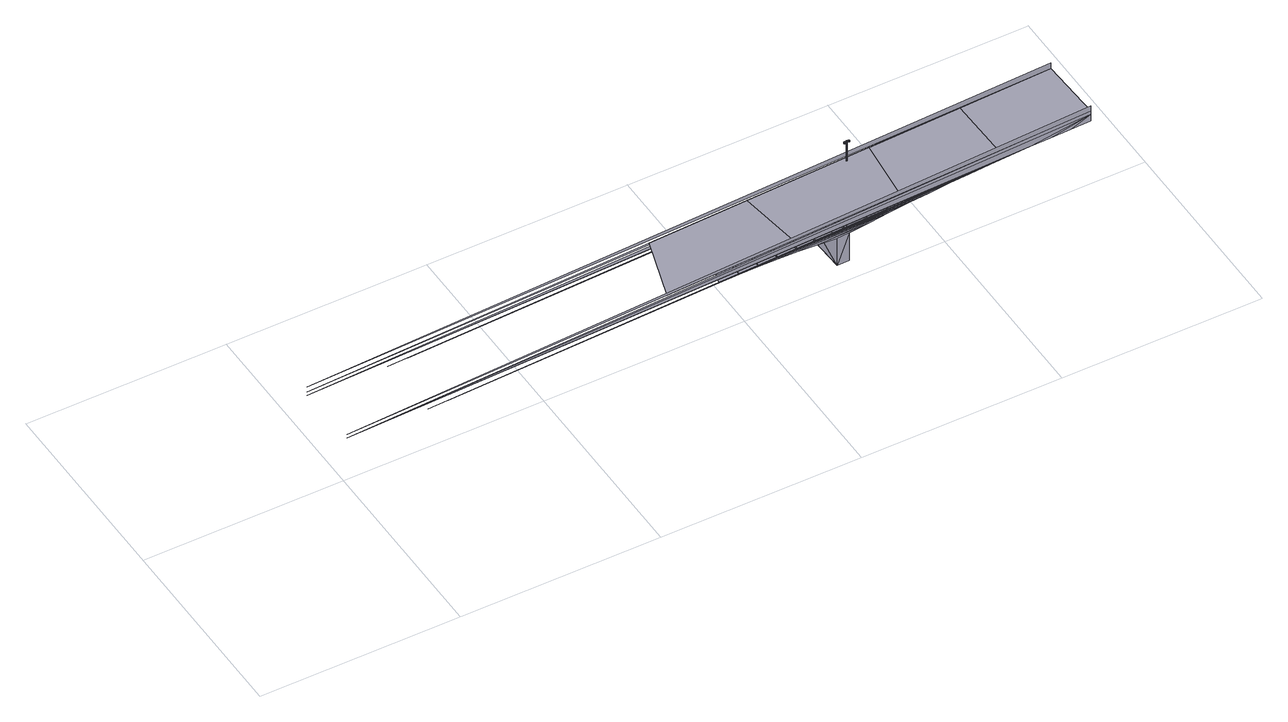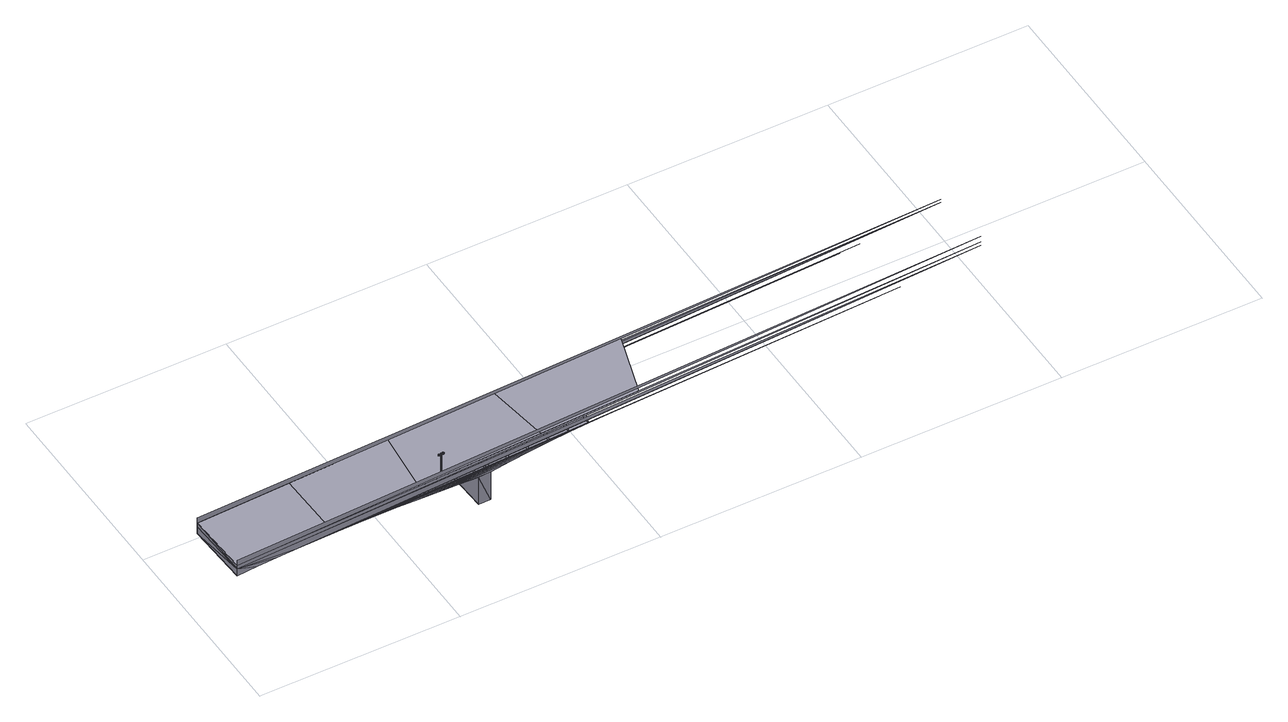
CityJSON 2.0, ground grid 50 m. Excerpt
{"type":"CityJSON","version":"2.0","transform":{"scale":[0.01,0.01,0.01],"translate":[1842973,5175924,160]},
"CityObjects":{
"bridge1":{"type":"Bridge","attributes":{"description":"68_PONT_MORAND"},"geometry":[{"type":"MultiSurface","lod":"3","boundaries":[[[0,1,2]],[[3,4,5,6]],[[2,7,8]],[[2,1,7]],[[8,9,10]],[[8,7,9]],[[11,0,12]],[[10,13,14]],[[10,9,13]],[[15,16,17]],[[14,18,19]],[[14,13,18]],[[19,20,21]],[[19,18,20]],[[20,22,21]],[[21,22,23]],[[20,24,22]],[[22,25,23]],[[20,21,23]],[[19,21,26]],[[14,19,27]],[[10,14,28]],[[8,10,29]],[[2,8,30]],[[0,2,31]],[[22,32,25]],[[21,33,23]],[[25,33,23]],[[33,20,23]],[[34,35,36]],[[22,24,32]],[[21,20,33]],[[21,23,26]],[[32,33,25]],[[24,20,33]],[[37,12,35]],[[32,24,33]],[[20,18,38]],[[18,13,39]],[[13,9,40]],[[9,7,41]],[[7,1,42]],[[1,15,43]],[[19,26,27]],[[23,38,26]],[[6,5,44,45]],[[46,47,48]],[[23,33,38]],[[33,20,38]],[[17,49,46]],[[14,27,28]],[[38,18,39]],[[10,28,29]],[[26,39,27]],[[34,36,50]],[[26,38,39]],[[39,13,40]],[[51,52,53]],[[52,51,54]],[[55,52,56]],[[52,55,57]],[[52,54,56]],[[53,52,57]],[[58,51,53]],[[51,59,54]],[[53,60,57]],[[53,58,61]],[[59,54,62]],[[55,56,63]],[[57,55,64]],[[57,53,65]],[[54,56,66]],[[59,51,67]],[[51,58,67]],[[68,55,63]],[[55,68,64]],[[53,58,60]],[[53,61,65]],[[62,54,66]],[[69,59,62]],[[58,70,61]],[[59,67,71]],[[67,58,60]],[[64,57,72]],[[56,63,73]],[[57,65,72]],[[66,56,73]],[[57,74,64]],[[70,58,75]],[[59,69,76]],[[58,60,75]],[[71,59,76]],[[68,63,77]],[[64,68,78]],[[70,61,79]],[[62,69,80]],[[57,60,74]],[[61,65,81]],[[66,62,82]],[[64,72,78]],[[68,77,78]],[[71,67,83]],[[67,60,74]],[[77,63,84]],[[79,61,81]],[[62,80,82]],[[85,70,79]],[[69,86,80]],[[67,87,83]],[[87,67,74]],[[73,63,88]],[[65,72,89]],[[73,66,90]],[[63,84,88]],[[75,70,91]],[[69,76,92]],[[81,65,89]],[[66,82,90]],[[75,60,93]],[[71,76,94]],[[78,72,95]],[[70,85,91]],[[86,69,92]],[[60,74,93]],[[83,71,94]],[[73,90,88]],[[77,84,96]],[[78,77,97]],[[64,74,98]],[[72,95,99]],[[89,72,99]],[[80,82,100]],[[81,79,101]],[[86,80,102]],[[79,85,103]],[[78,95,97]],[[75,91,104]],[[92,76,105]],[[93,75,104]],[[76,94,105]],[[82,90,106]],[[89,81,107]],[[88,90,108]],[[87,74,98]],[[83,87,109]],[[77,96,97]],[[92,86,102]],[[85,91,103]],[[88,84,110]],[[96,84,111]],[[102,80,100]],[[79,103,101]],[[100,82,106]],[[81,101,107]],[[84,111,110]],[[93,74,112]],[[83,94,113]],[[114,87,98]],[[87,114,109]],[[88,108,110]],[[97,95,115]],[[99,89,116]],[[90,108,117]],[[78,64,118]],[[106,90,117]],[[89,107,116]],[[74,98,112]],[[109,83,113]],[[91,104,119]],[[105,92,120]],[[78,118,97]],[[92,102,120]],[[103,91,119]],[[99,95,121]],[[95,115,121]],[[8,29,30]],[[64,98,118]],[[93,104,122]],[[105,94,123]],[[110,108,124]],[[112,93,122]],[[94,113,123]],[[117,108,125]],[[99,116,126]],[[125,108,124]],[[99,126,121]],[[119,104,127]],[[105,120,128]],[[96,111,129]],[[97,96,130]],[[104,122,127]],[[123,105,128]],[[97,115,130]],[[101,107,131]],[[106,100,132]],[[103,101,133]],[[100,102,134]],[[110,111,135]],[[107,116,136]],[[117,106,137]],[[114,98,138]],[[102,120,134]],[[119,103,133]],[[109,114,139]],[[96,129,130]],[[129,111,140]],[[109,113,139]],[[110,124,135]],[[112,98,141]],[[111,140,135]],[[133,101,131]],[[100,134,132]],[[116,126,142]],[[125,117,143]],[[125,124,144]],[[121,126,145]],[[131,107,136]],[[106,132,137]],[[121,115,146]],[[130,115,147]],[[120,128,148]],[[127,119,149]],[[114,138,139]],[[127,122,150]],[[123,128,151]],[[112,122,141]],[[136,116,142]],[[117,137,143]],[[138,98,118]],[[134,120,148]],[[119,133,149]],[[115,147,146]],[[98,118,141]],[[123,113,152]],[[139,113,153]],[[144,124,154]],[[121,145,146]],[[97,155,130]],[[135,124,154]],[[126,145,156]],[[144,125,157]],[[142,126,156]],[[125,143,157]],[[113,153,152]],[[128,151,158]],[[150,127,159]],[[148,128,158]],[[127,149,159]],[[123,151,152]],[[150,122,160]],[[141,122,160]],[[144,154,161]],[[146,145,162]],[[156,145,163]],[[144,157,164]],[[163,145,162]],[[144,164,161]],[[97,118,155]],[[158,151,165]],[[150,159,166]],[[152,151,167]],[[150,160,168]],[[129,140,169]],[[130,129,170]],[[168,150,166]],[[151,167,165]],[[130,147,170]],[[135,140,171]],[[137,132,172]],[[131,136,173]],[[133,131,173]],[[132,134,172]],[[135,154,171]],[[146,147,174]],[[143,137,172]],[[136,142,173]],[[134,148,172]],[[149,133,173]],[[163,162,175]],[[161,164,176]],[[157,143,172]],[[142,156,173]],[[139,138,177]],[[138,118,178]],[[148,158,172]],[[159,149,173]],[[161,154,179]],[[146,162,174]],[[141,118,180]],[[139,153,177]],[[170,129,169]],[[165,167,181]],[[168,166,182]],[[140,183,169]],[[171,140,183]],[[152,153,184]],[[156,163,173]],[[164,157,172]],[[147,185,170]],[[141,160,180]],[[174,147,185]],[[158,165,172]],[[166,159,173]],[[154,179,171]],[[168,160,186]],[[152,167,184]],[[175,162,187]],[[161,176,188]],[[176,164,172]],[[163,175,173]],[[189,161,179]],[[162,190,174]],[[165,181,172]],[[182,166,173]],[[161,188,189]],[[187,162,190]],[[138,178,177]],[[118,155,180]],[[181,167,191]],[[168,182,192]],[[178,118,155]],[[153,193,184]],[[177,153,193]],[[180,160,186]],[[173,175,187]],[[176,172,188]],[[184,167,191]],[[168,186,192]],[[181,194,172]],[[195,182,173]],[[181,191,194]],[[192,182,195]],[[189,188,196]],[[187,190,197]],[[188,172,196]],[[173,187,197]],[[172,194,198]],[[195,173,199]],[[189,179,200]],[[174,190,201]],[[189,196,200]],[[197,190,201]],[[174,185,202]],[[130,155,203]],[[194,191,204]],[[192,195,205]],[[196,172,206]],[[173,197,207]],[[172,198,208]],[[199,173,209]],[[171,183,210]],[[171,179,210]],[[198,194,204]],[[195,199,205]],[[170,169,211]],[[170,185,211]],[[169,183,212]],[[196,206,200]],[[207,197,201]],[[200,179,213]],[[174,201,202]],[[192,186,214]],[[184,191,215]],[[184,193,215]],[[206,172,216]],[[173,207,217]],[[205,199,209]],[[198,204,208]],[[172,208,218]],[[209,173,219]],[[180,186,220]],[[180,155,220]],[[202,185,221]],[[179,213,210]],[[205,192,214]],[[191,204,215]],[[177,193,222]],[[177,178,222]],[[216,172,223]],[[173,217,224]],[[178,155,225]],[[210,183,226]],[[185,221,211]],[[172,218,227]],[[219,173,228]],[[211,169,212]],[[183,226,212]],[[170,130,229]],[[186,214,220]],[[200,206,230]],[[207,201,231]],[[223,172,232]],[[173,224,233]],[[215,193,234]],[[172,227,235]],[[228,173,236]],[[172,237,232]],[[238,173,233]],[[202,201,231]],[[200,213,230]],[[172,235,237]],[[236,173,238]],[[206,216,230]],[[217,207,231]],[[208,204,239]],[[205,209,240]],[[193,234,222]],[[220,155,203]],[[218,208,239]],[[209,219,240]],[[155,203,225]],[[222,178,225]],[[170,229,211]],[[130,203,229]],[[202,221,241]],[[230,213,242]],[[202,231,241]],[[215,204,243]],[[205,214,244]],[[216,223,245]],[[224,217,246]],[[230,216,245]],[[217,231,246]],[[227,218,247]],[[219,228,248]],[[240,205,244]],[[204,239,243]],[[218,239,247]],[[240,219,248]],[[215,234,243]],[[210,213,249]],[[210,226,249]],[[231,246,241]],[[245,230,242]],[[233,224,250]],[[223,232,251]],[[213,242,249]],[[211,221,252]],[[220,214,253]],[[240,244,248]],[[243,239,247]],[[228,236,254]],[[235,227,255]],[[241,221,256]],[[211,212,252]],[[212,226,257]],[[245,223,251]],[[224,246,250]],[[220,203,253]],[[227,247,255]],[[248,228,254]],[[214,244,253]],[[236,238,258]],[[237,235,259]],[[232,237,260]],[[238,233,261]],[[243,234,262]],[[222,234,263]],[[221,256,252]],[[249,226,264]],[[222,225,263]],[[225,203,265]],[[251,232,266]],[[233,250,267]],[[226,264,257]],[[252,212,257]],[[245,242,268]],[[241,246,269]],[[254,236,258]],[[235,255,259]],[[232,260,266]],[[261,233,267]],[[234,262,263]],[[253,203,229]],[[251,245,268]],[[246,250,269]],[[258,238,261]],[[237,259,260]],[[248,244,270]],[[243,247,271]],[[203,229,265]],[[254,248,270]],[[247,255,271]],[[263,225,265]],[[211,272,252]],[[243,262,271]],[[241,256,273]],[[249,242,274]],[[252,256,275]],[[269,241,273]],[[242,268,274]],[[253,244,276]],[[250,267,277]],[[266,251,278]],[[251,268,278]],[[269,250,277]],[[211,229,272]],[[275,256,273]],[[244,270,276]],[[258,254,279]],[[255,259,280]],[[254,270,279]],[[271,255,280]],[[249,264,281]],[[253,229,276]],[[271,262,282]],[[257,264,283]],[[252,257,283]],[[274,249,281]],[[263,262,284]],[[259,260,285]],[[261,258,286]],[[275,252,283]],[[271,282,280]],[[260,266,287]],[[267,261,288]],[[263,265,284]],[[277,267,289]],[[266,278,290]],[[275,273,291]],[[265,229,292]],[[280,259,285]],[[258,279,286]],[[262,282,284]],[[264,281,283]],[[276,229,272]],[[287,266,290]],[[267,288,289]],[[274,268,293]],[[269,273,294]],[[277,269,294]],[[268,278,293]],[[291,275,283]],[[285,260,287]],[[261,286,288]],[[270,279,295]],[[229,272,292]],[[276,270,295]],[[284,265,292]],[[296,297,298]],[[299,300,301]],[[302,299,303]],[[280,282,304]],[[297,305,306]],[[307,302,308]],[[309,310,311]],[[312,309,313]],[[276,272,295]],[[310,314,315]],[[252,272,316]],[[305,317,318]],[[319,312,320]],[[275,252,321]],[[314,296,322]],[[274,281,323]],[[291,273,324]],[[325,307,326]],[[300,319,327]],[[278,290,328]],[[289,277,329]],[[317,330,331]],[[293,274,323]],[[273,294,324]],[[285,280,332]],[[279,286,333]],[[293,278,328]],[[277,294,329]],[[334,325,335]],[[284,282,336]],[[290,287,328]],[[288,289,329]],[[291,283,337]],[[283,281,337]],[[280,304,332]],[[295,279,333]],[[291,275,321]],[[282,304,336]],[[330,338,339]],[[284,292,336]],[[287,285,340]],[[286,288,341]],[[342,334,343]],[[295,272,316]],[[292,272,344]],[[252,316,321]],[[324,291,337]],[[281,323,337]],[[338,345,346]],[[287,340,328]],[[341,288,329]],[[291,321,324]],[[285,332,340]],[[333,286,341]],[[345,347,346]],[[272,316,344]],[[336,292,344]],[[348,342,349]],[[347,350,351]],[[293,323,352]],[[324,294,353]],[[294,329,353]],[[328,293,352]],[[354,348,355]],[[304,332,356]],[[333,295,321]],[[336,304,356]],[[295,316,321]],[[350,357,358]],[[340,328,352]],[[329,341,353]],[[357,354,359]],[[324,337,360]],[[337,323,360]],[[332,340,361]],[[341,333,362]],[[324,362,353]],[[353,324,360]],[[323,352,360]],[[336,344,363]],[[344,316,363]],[[361,340,352]],[[341,362,353]],[[324,321,362]],[[356,332,361]],[[333,321,362]],[[356,336,363]],[[316,321,363]],[[364,353,360]],[[352,364,360]],[[362,353,364]],[[352,361,364]],[[321,362,364]],[[361,356,364]],[[363,321,364]],[[356,363,364]],[[296,298,365]],[[297,306,298]],[[303,299,301]],[[308,302,303]],[[305,318,306]],[[326,307,308]],[[314,366,315]],[[318,317,331]],[[310,367,311]],[[296,365,322]],[[368,319,320]],[[366,314,322]],[[369,312,313]],[[367,310,315]],[[325,326,335]],[[312,369,320]],[[301,300,327]],[[319,368,327]],[[309,311,313]],[[331,330,339]],[[334,335,343]],[[339,338,346]],[[342,343,370]],[[342,370,371]],[[346,347,372]],[[349,342,373]],[[347,351,374]],[[348,349,373]],[[351,350,374]],[[342,371,373]],[[372,347,374]],[[355,348,375]],[[350,358,376]],[[354,355,375]],[[358,357,376]],[[348,373,375]],[[374,350,376]],[[354,375,359]],[[376,357,359]],[[377,378,379]],[[380,381,379]],[[382,381,380]],[[377,379,383]],[[384,377,383]],[[378,385,379]],[[381,386,379]],[[382,380,383]],[[380,379,383]],[[381,382,383]],[[387,381,383]],[[388,385,379]],[[386,388,379]],[[389,387,383]],[[390,387,389]],[[388,386,391]],[[388,391,385]],[[384,383,392]],[[379,385,393]],[[390,389,392]],[[389,383,392]],[[387,390,392]],[[385,378,394]],[[395,384,392]],[[385,391,396]],[[391,386,396]],[[397,387,392]],[[385,394,393]],[[398,397,392]],[[399,397,398]],[[385,400,401]],[[385,401,393]],[[385,396,400]],[[383,402,392]],[[401,396,393]],[[400,396,401]],[[383,379,402]],[[379,393,402]],[[395,392,403]],[[399,398,404]],[[397,399,405]],[[398,392,406]],[[393,394,407]],[[403,392,406]],[[393,396,408]],[[405,399,404]],[[404,398,409]],[[409,398,406]],[[393,407,402]],[[393,410,411]],[[393,411,402]],[[393,408,410]],[[392,412,406]],[[411,408,402]],[[410,408,411]],[[392,402,412]],[[403,406,413]],[[405,404,414]],[[404,409,415]],[[409,406,416]],[[402,407,417]],[[413,406,416]],[[402,408,418]],[[414,404,415]],[[419,409,416]],[[415,409,419]],[[402,417,412]],[[402,418,420]],[[402,420,421]],[[402,421,412]],[[406,412,422]],[[413,416,423]],[[415,419,424]],[[414,415,425]],[[419,416,426]],[[412,417,422]],[[423,416,427]],[[427,416,426]],[[421,420,428]],[[420,418,428]],[[412,421,422]],[[365,298,429]],[[303,301,430]],[[425,415,424]],[[424,419,426]],[[315,366,322]],[[308,303,431]],[[298,306,432]],[[416,406,433]],[[311,367,315]],[[417,434,422]],[[322,365,435]],[[421,436,422]],[[421,428,436]],[[418,437,428]],[[369,313,320]],[[438,439,440]],[[368,320,327]],[[311,315,313]],[[438,440,441]],[[416,433,426]],[[442,438,441]],[[313,315,322]],[[435,365,429]],[[301,327,430]],[[326,308,443]],[[306,318,444]],[[313,322,320]],[[406,422,433]],[[442,441,445]],[[320,322,435]],[[435,442,445]],[[335,326,443]],[[318,331,444]],[[320,435,327]],[[429,298,432]],[[303,430,431]],[[435,445,446]],[[327,435,429]],[[447,435,446]],[[427,426,448]],[[423,427,449]],[[327,429,430]],[[425,424,450]],[[424,426,451]],[[432,306,444]],[[308,431,443]],[[343,335,452]],[[331,339,453]],[[447,446,454]],[[422,434,433]],[[430,429,432]],[[428,437,455]],[[436,428,455]],[[422,436,433]],[[456,427,448]],[[449,427,456]],[[448,426,451]],[[432,447,454]],[[450,424,451]],[[430,432,431]],[[426,416,457]],[[335,443,452]],[[444,331,453]],[[434,458,433]],[[432,454,459]],[[437,460,455]],[[436,455,461]],[[436,461,433]],[[431,432,444]],[[370,343,462]],[[339,346,463]],[[464,432,459]],[[435,447,465]],[[446,445,466]],[[426,457,451]],[[431,444,443]],[[416,433,457]],[[343,452,462]],[[453,339,463]],[[464,459,467]],[[443,444,453]],[[453,464,467]],[[443,453,452]],[[454,446,468]],[[447,432,469]],[[426,433,457]],[[449,456,470]],[[456,448,471]],[[448,451,471]],[[453,467,472]],[[370,462,371]],[[463,346,372]],[[450,451,473]],[[452,453,463]],[[474,453,472]],[[446,466,468]],[[465,447,469]],[[452,463,462]],[[433,458,475]],[[461,455,476]],[[455,460,476]],[[433,461,457]],[[470,456,477]],[[477,456,471]],[[471,451,478]],[[474,472,479]],[[459,454,480]],[[432,464,481]],[[473,451,478]],[[462,463,372]],[[372,474,479]],[[451,426,482]],[[462,372,371]],[[458,483,475]],[[433,475,457]],[[372,479,484]],[[461,476,457]],[[460,485,476]],[[371,372,374]],[[486,372,484]],[[469,432,481]],[[454,468,480]],[[371,374,373]],[[486,484,487]],[[488,486,487]],[[373,374,376]],[[426,457,482]],[[373,376,375]],[[488,487,489]],[[464,453,490]],[[467,459,491]],[[375,376,359]],[[451,457,482]],[[487,484,492]],[[453,474,493]],[[472,467,494]],[[459,480,495]],[[481,464,496]],[[488,489,497]],[[471,478,498]],[[477,471,498]],[[470,477,499]],[[484,479,500]],[[474,372,501]],[[479,472,502]],[[473,478,503]],[[486,488,504]],[[491,459,495]],[[464,490,496]],[[372,486,501]],[[475,483,505]],[[457,475,506]],[[476,485,482]],[[457,476,482]],[[478,451,507]],[[508,477,498]],[[499,477,508]],[[498,478,509]],[[453,493,490]],[[494,467,491]],[[503,478,509]],[[474,501,493]],[[502,472,494]],[[475,505,506]],[[483,510,505]],[[457,506,482]],[[485,511,482]],[[478,507,509]],[[451,482,507]],[[499,508,512]],[[508,498,512]],[[498,509,512]],[[503,509,512]],[[505,510,513]],[[482,506,514]],[[506,505,514]],[[482,511,507]],[[515,499,512]],[[516,503,512]],[[510,517,513]],[[505,513,514]],[[482,514,507]],[[509,518,512]],[[511,519,507]],[[520,515,512]],[[521,515,520]],[[509,507,518]],[[521,520,522]],[[520,512,522]],[[515,521,522]],[[516,512,522]],[[513,517,523]],[[514,513,524]],[[507,514,524]],[[525,515,522]],[[507,519,518]],[[526,516,522]],[[513,523,524]],[[517,527,523]],[[507,524,518]],[[519,528,518]],[[529,525,522]],[[530,525,529]],[[512,518,531]],[[524,527,518]],[[523,527,524]],[[522,512,532]],[[530,529,533]],[[529,522,533]],[[525,530,533]],[[512,531,532]],[[526,522,533]],[[518,527,534]],[[535,525,533]],[[536,525,535]],[[518,528,537]],[[522,532,533]],[[538,526,533]],[[518,539,540]],[[518,540,531]],[[518,534,539]],[[541,536,535]],[[541,535,533]],[[518,537,531]],[[532,541,533]],[[532,536,541]],[[540,534,531]],[[539,534,540]],[[532,542,536]],[[532,538,533]],[[531,534,542]],[[532,543,538]],[[531,544,545]],[[531,545,532]],[[531,542,544]],[[531,537,543]],[[545,542,532]],[[544,542,545]],[[531,543,532]],[[546,547,548]],[[549,546,550]],[[546,551,552]],[[551,546,553]],[[546,548,553]],[[550,546,552]],[[554,546,549]],[[546,554,547]],[[550,555,552]],[[547,548,556]],[[550,549,557]],[[551,553,558]],[[552,551,559]],[[548,553,560]],[[552,550,561]],[[439,438,562]],[[440,439,563]],[[438,442,564]],[[565,551,558]],[[551,565,559]],[[441,440,566]],[[550,549,555]],[[438,567,562]],[[554,549,555]],[[547,554,568]],[[567,438,564]],[[569,440,563]],[[556,548,560]],[[550,557,561]],[[442,435,570]],[[440,569,566]],[[571,547,556]],[[549,572,557]],[[445,441,573]],[[442,574,564]],[[575,554,555]],[[554,575,568]],[[574,442,570]],[[576,441,566]],[[441,576,573]],[[435,465,570]],[[466,445,573]],[[559,552,577]],[[553,558,578]],[[552,561,577]],[[560,553,578]],[[547,571,579]],[[572,549,580]],[[568,547,579]],[[549,555,580]],[[468,466,573]],[[565,558,581]],[[465,469,582]],[[559,565,583]],[[556,571,584]],[[572,557,585]],[[552,555,586]],[[560,556,587]],[[557,561,588]],[[480,468,589]],[[469,481,590]],[[559,577,583]],[[565,581,583]],[[575,555,586]],[[568,575,591]],[[581,558,592]],[[495,480,593]],[[585,557,588]],[[556,584,587]],[[571,594,584]],[[595,572,585]],[[481,496,596]],[[491,495,597]],[[598,575,586]],[[575,598,591]],[[578,558,599]],[[578,560,600]],[[561,577,601]],[[489,487,602]],[[479,502,603]],[[496,490,604]],[[500,479,605]],[[501,486,606]],[[492,484,607]],[[558,592,599]],[[487,492,607]],[[488,497,608]],[[484,500,605]],[[486,504,609]],[[497,489,608]],[[494,491,610]],[[504,488,609]],[[571,579,611]],[[580,572,612]],[[560,587,600]],[[588,561,601]],[[568,579,613]],[[580,555,614]],[[490,493,615]],[[502,494,616]],[[583,577,617]],[[594,571,611]],[[572,595,612]],[[559,618,583]],[[493,501,606]],[[559,552,618]],[[591,568,613]],[[555,586,614]],[[552,586,619]],[[578,600,599]],[[581,592,620]],[[583,581,621]],[[598,586,619]],[[577,617,622]],[[601,577,622]],[[552,619,618]],[[584,587,623]],[[588,585,624]],[[585,595,625]],[[594,584,626]],[[583,617,621]],[[614,586,619]],[[580,612,627]],[[611,579,628]],[[614,580,627]],[[579,613,628]],[[587,600,629]],[[601,588,630]],[[599,600,631]],[[591,598,632]],[[581,620,621]],[[611,594,626]],[[595,612,625]],[[599,592,633]],[[620,592,634]],[[585,625,624]],[[626,584,623]],[[623,587,629]],[[588,624,630]],[[598,619,618]],[[592,634,633]],[[591,613,635]],[[636,598,618]],[[598,636,632]],[[599,631,633]],[[621,617,637]],[[600,631,638]],[[622,601,639]],[[629,600,638]],[[601,630,639]],[[614,619,640]],[[632,591,635]],[[628,611,641]],[[612,627,642]],[[583,643,621]],[[611,626,641]],[[625,612,642]],[[622,617,644]],[[617,637,644]],[[619,618,640]],[[614,627,645]],[[628,613,646]],[[633,631,647]],[[640,614,645]],[[613,635,646]],[[638,631,648]],[[622,639,649]],[[622,649,644]],[[648,631,647]],[[583,618,643]],[[628,641,650]],[[642,627,651]],[[620,634,652]],[[621,620,653]],[[646,628,650]],[[627,645,651]],[[621,637,653]],[[624,630,654]],[[629,623,655]],[[623,626,656]],[[625,624,657]],[[633,634,658]],[[630,639,659]],[[638,629,660]],[[636,618,661]],[[626,641,656]],[[642,625,657]],[[632,636,662]],[[620,652,653]],[[652,634,663]],[[632,635,662]],[[633,647,658]],[[640,618,664]],[[634,663,658]],[[623,656,655]],[[657,624,654]],[[639,649,665]],[[648,638,666]],[[644,649,667]],[[648,647,668]],[[654,630,659]],[[629,655,660]],[[644,637,669]],[[653,637,670]],[[641,650,671]],[[651,642,672]],[[439,562,563]],[[636,661,662]],[[646,650,673]],[[651,645,674]],[[640,645,664]],[[659,639,665]],[[638,660,666]],[[661,618,643]],[[562,567,564]],[[656,641,671]],[[642,657,672]],[[637,670,669]],[[569,563,566]],[[618,643,664]],[[646,635,675]],[[564,574,570]],[[662,635,676]],[[658,647,677]],[[576,566,573]],[[668,648,678]],[[649,667,679]],[[570,465,680]],[[648,666,678]],[[665,649,679]],[[635,676,675]],[[674,651,681]],[[650,673,682]],[[671,650,682]],[[651,672,681]],[[668,647,683]],[[644,667,684]],[[680,465,582]],[[646,673,675]],[[674,645,685]],[[468,573,589]],[[664,645,685]],[[647,677,683]],[[669,644,684]],[[582,469,590]],[[480,589,593]],[[679,667,686]],[[668,678,687]],[[590,481,596]],[[668,687,683]],[[686,667,684]],[[621,643,688]],[[495,593,597]],[[674,681,689]],[[682,673,690]],[[675,673,691]],[[674,685,692]],[[652,663,693]],[[653,652,694]],[[673,691,690]],[[692,674,689]],[[596,496,604]],[[653,670,694]],[[491,597,610]],[[658,663,695]],[[660,655,696]],[[654,659,697]],[[657,654,697]],[[655,656,696]],[[604,490,615]],[[479,603,605]],[[494,610,616]],[[658,677,695]],[[606,486,609]],[[669,670,698]],[[659,665,697]],[[666,660,696]],[[656,671,696]],[[672,657,697]],[[484,605,607]],[[609,488,608]],[[502,616,603]],[[615,493,606]],[[487,607,602]],[[608,489,602]],[[683,687,699]],[[686,684,700]],[[678,666,696]],[[665,679,697]],[[662,661,701]],[[661,643,702]],[[671,682,696]],[[681,672,697]],[[664,643,703]],[[662,676,701]],[[669,684,704]],[[683,677,705]],[[694,652,693]],[[690,691,706]],[[692,689,707]],[[663,708,693]],[[695,663,708]],[[675,676,709]],[[687,678,696]],[[679,686,697]],[[670,710,694]],[[664,685,703]],[[698,670,710]],[[682,690,696]],[[689,681,697]],[[677,711,695]],[[669,704,698]],[[705,677,711]],[[675,691,709]],[[692,685,712]],[[653,621,713]],[[683,699,714]],[[700,684,715]],[[699,687,696]],[[686,700,697]],[[690,706,696]],[[707,689,697]],[[715,684,704]],[[683,714,705]],[[661,702,701]],[[643,688,703]],[[706,691,716]],[[692,707,717]],[[702,643,688]],[[676,718,709]],[[701,676,718]],[[703,685,712]],[[697,700,715]],[[699,696,714]],[[709,691,716]],[[692,712,717]],[[706,719,696]],[[720,707,697]],[[653,713,694]],[[706,716,719]],[[717,707,720]],[[621,688,713]],[[705,714,721]],[[715,704,722]],[[714,696,721]],[[697,715,722]],[[720,697,723]],[[696,719,724]],[[698,704,725]],[[705,711,726]],[[705,721,726]],[[722,704,725]],[[698,710,727]],[[717,720,728]],[[719,716,729]],[[721,696,730]],[[697,722,731]],[[717,712,728]],[[709,716,729]],[[696,724,732]],[[723,697,733]],[[695,708,734]],[[695,711,734]],[[720,723,728]],[[724,719,729]],[[694,693,735]],[[694,710,735]],[[693,708,736]],[[721,730,726]],[[731,722,725]],[[698,725,727]],[[726,711,737]],[[709,718,738]],[[730,696,739]],[[697,731,740]],[[728,723,733]],[[724,729,732]],[[696,732,741]],[[733,697,742]],[[703,712,743]],[[703,688,743]],[[727,710,744]],[[711,737,734]],[[709,729,738]],[[728,712,745]],[[701,718,746]],[[701,702,746]],[[739,696,747]],[[697,740,748]],[[702,688,749]],[[734,708,750]],[[710,744,735]],[[742,697,751]],[[696,741,752]],[[735,693,736]],[[708,750,736]],[[712,745,743]],[[726,730,753]],[[731,725,754]],[[747,696,755]],[[697,748,756]],[[738,718,757]],[[696,752,758]],[[751,697,759]],[[696,760,755]],[[761,697,756]],[[727,725,754]],[[726,737,753]],[[696,758,760]],[[759,697,761]],[[730,739,753]],[[740,731,754]],[[728,733,762]],[[732,729,763]],[[718,757,746]],[[743,688,713]],[[733,742,762]],[[741,732,763]],[[738,729,763]],[[728,745,762]],[[688,713,749]],[[746,702,749]],[[694,764,735]],[[727,744,765]],[[727,754,765]],[[753,737,766]],[[739,747,767]],[[748,740,768]],[[753,739,767]],[[740,754,768]],[[742,751,769]],[[752,741,770]],[[762,742,769]],[[741,763,770]],[[738,757,771]],[[734,737,772]],[[738,763,771]],[[762,745,773]],[[734,750,772]],[[754,768,765]],[[767,753,766]],[[694,713,764]],[[747,755,774]],[[756,748,775]],[[737,766,772]],[[735,744,776]],[[743,745,777]],[[771,763,770]],[[762,773,769]],[[751,759,778]],[[758,752,779]],[[765,744,780]],[[735,736,776]],[[736,750,781]],[[767,747,774]],[[748,768,775]],[[743,713,777]],[[769,751,778]],[[752,770,779]],[[745,773,777]],[[760,758,782]],[[759,761,783]],[[761,756,784]],[[755,760,785]],[[771,757,786]],[[746,757,787]],[[744,780,776]],[[772,750,788]],[[746,749,787]],[[749,713,789]],[[774,755,790]],[[756,775,791]],[[750,788,781]],[[776,736,781]],[[765,768,792]],[[767,766,793]],[[778,759,783]],[[758,779,782]],[[784,756,791]],[[755,785,790]],[[757,786,787]],[[777,713,764]],[[774,767,793]],[[768,775,792]],[[783,761,784]],[[760,782,785]],[[771,770,794]],[[769,773,795]],[[713,764,789]],[[778,769,795]],[[770,779,794]],[[787,749,789]],[[771,786,794]],[[772,766,796]],[[765,780,797]],[[792,765,797]],[[766,793,796]],[[777,773,798]],[[790,774,799]],[[775,791,800]],[[792,775,800]],[[774,793,799]],[[735,764,801]],[[773,795,798]],[[779,782,802]],[[783,778,803]],[[794,779,802]],[[778,795,803]],[[776,780,804]],[[772,788,805]],[[777,764,798]],[[794,786,806]],[[776,781,807]],[[781,788,807]],[[780,797,804]],[[796,772,805]],[[787,786,808]],[[782,785,809]],[[784,783,810]],[[776,735,811]],[[794,806,802]],[[785,790,812]],[[791,784,813]],[[787,789,808]],[[790,799,814]],[[800,791,815]],[[789,764,816]],[[802,782,809]],[[783,803,810]],[[786,806,808]],[[804,776,807]],[[788,805,807]],[[798,764,801]],[[812,790,814]],[[791,813,815]],[[792,797,817]],[[796,793,818]],[[800,792,817]],[[793,799,818]],[[809,785,812]],[[784,810,813]],[[735,801,811]],[[776,811,804]],[[795,803,819]],[[764,801,816]],[[798,795,819]],[[808,789,816]],[[802,806,820]],[[798,801,819]],[[804,797,821]],[[796,805,822]],[[815,800,823]],[[799,814,824]],[[797,817,821]],[[818,796,822]],[[803,810,825]],[[809,802,826]],[[800,817,823]],[[818,799,824]],[[808,806,827]],[[813,815,823]],[[814,812,824]],[[807,805,828]],[[804,807,828]],[[819,803,825]],[[802,820,826]],[[806,820,827]],[[808,816,827]],[[810,813,829]],[[812,809,830]],[[819,801,811]],[[816,801,831]],[[805,822,828]],[[821,804,828]],[[829,813,823]],[[812,830,824]],[[804,832,821]],[[825,810,829]],[[809,826,830]],[[801,811,831]],[[827,816,831]],[[804,811,832]],[[821,817,833]],[[818,822,834]],[[817,823,833]],[[824,818,834]],[[820,826,835]],[[825,819,832]],[[819,811,832]],[[827,820,835]],[[828,822,834]],[[821,828,833]],[[823,829,833]],[[830,824,834]],[[829,825,836]],[[826,830,837]],[[821,836,833]],[[827,831,838]],[[831,811,838]],[[829,836,833]],[[837,830,834]],[[821,832,836]],[[828,834,839]],[[833,828,839]],[[825,832,836]],[[835,826,837]],[[835,827,838]],[[811,832,838]],[[836,833,839]],[[834,837,839]],[[840,836,839]],[[837,840,839]],[[837,835,840]],[[832,836,840]],[[835,838,840]],[[838,832,840]],[[40,9,41]],[[841,842,843]],[[34,50,842]],[[48,47,844]],[[2,30,31]],[[27,40,28]],[[27,39,40]],[[41,7,42]],[[0,31,12]],[[845,846,847]],[[844,848,845]],[[42,1,43]],[[28,41,29]],[[28,40,41]],[[43,15,17]],[[29,42,30]],[[29,41,42]],[[30,43,31]],[[45,44,849,850]],[[30,42,43]],[[31,17,12]],[[31,43,17]],[[12,46,35]],[[12,17,46]],[[35,48,36]],[[35,46,48]],[[36,851,852]],[[36,48,851]],[[850,849,842,845]],[[36,852,50]],[[852,853,854]],[[852,851,853]],[[852,854,50]],[[851,48,844]],[[854,855,50]],[[854,856,855]],[[853,851,844]],[[854,853,856]],[[50,844,842]],[[855,844,50]],[[844,845,842]],[[856,844,855]],[[856,853,844]]]}]}
},
"vertices":[
[9611,394,1053],[10050,2013,1048],[10114,415,1048],[8777,1962,1353],[8277,340,1353],[11503,471,1353],[11272,2063,1353],[10553,2034,1031],[10618,435,1031],[11056,2054,1003],[11121,456,1003],[2683,113,1059],[16527,675,1067],[11558,2075,964],[11623,476,964],[9546,1993,1053],[2618,1711,1059],[16462,2274,1067],[12059,2095,914],[12124,496,914],[12558,2115,853],[12623,517,853],[12623,517,53],[12927,529,853],[12558,2115,53],[12927,529,53],[13440,550,900],[13953,571,942],[14467,592,978],[14982,612,1009],[15497,633,1034],[16011,654,1053],[12862,2128,53],[12862,2128,853],[99,8,1253],[17042,696,1075],[17557,717,1078],[2166,92,1068],[13375,2148,900],[13888,2169,942],[14402,2190,978],[14917,2211,1009],[15432,2232,1034],[15947,2253,1053],[14217,581,1353],[14384,2190,1353],[16977,2295,1075],[34,1606,1253],[17492,2316,1078],[2101,1690,1068],[19103,780,1253],[13690,2063,1908],[13691,2057,1908],[13691,2057,1902],[13691,2057,1914],[13693,2051,1908],[13694,2052,1914],[13694,2052,1902],[13691,2063,1902],[13691,2063,1914],[13691,2069,1902],[13694,2058,1896],[13694,2058,1920],[13698,2047,1914],[13698,2047,1902],[13696,2053,1896],[13696,2053,1920],[13691,2070,1908],[13697,2046,1908],[13693,2063,1920],[13693,2063,1896],[13691,2069,1914],[13699,2049,1896],[13699,2049,1920],[13694,2075,1902],[13694,2069,1896],[13694,2069,1920],[13702,2042,1908],[13702,2043,1902],[13698,2059,1891],[13698,2059,1925],[13699,2055,1891],[13699,2055,1925],[13694,2075,1914],[13702,2043,1914],[13697,2063,1891],[13697,2063,1925],[13693,2076,1908],[13704,2045,1920],[13702,2051,1891],[13702,2051,1925],[13698,2068,1891],[13698,2068,1925],[13696,2074,1896],[13696,2074,1920],[13704,2045,1896],[13708,2040,1908],[13708,2041,1902],[13698,2080,1902],[13706,2049,1891],[13702,2060,1929],[13702,2060,1887],[13702,2063,1929],[13702,2063,1887],[13699,2072,1891],[13699,2072,1925],[13704,2057,1929],[13704,2057,1887],[13706,2049,1925],[13698,2080,1914],[13709,2043,1920],[13708,2041,1914],[13699,2078,1896],[13699,2078,1920],[13697,2081,1908],[13709,2043,1896],[13706,2055,1887],[13706,2055,1929],[13703,2084,1902],[13702,2067,1887],[13702,2067,1929],[13710,2047,1891],[13702,2076,1891],[13702,2076,1925],[13710,2047,1925],[13708,2053,1929],[13708,2053,1887],[13704,2069,1887],[13704,2069,1929],[13714,2039,1908],[13714,2040,1902],[13708,2062,1885],[13708,2062,1932],[13708,2063,1885],[13708,2063,1932],[13714,2042,1920],[13709,2060,1885],[13709,2060,1932],[13702,2084,1908],[13703,2084,1914],[13714,2040,1914],[13704,2082,1896],[13710,2059,1885],[13710,2059,1932],[13711,2052,1929],[13711,2052,1887],[13714,2046,1891],[13714,2042,1896],[13708,2065,1932],[13708,2065,1885],[13706,2072,1887],[13706,2072,1929],[13706,2078,1925],[13704,2082,1920],[13714,2046,1925],[13708,2086,1902],[13711,2058,1885],[13711,2058,1932],[13709,2067,1932],[13709,2067,1885],[13706,2078,1891],[13714,2051,1929],[13714,2051,1887],[13713,2057,1885],[13713,2057,1932],[13710,2068,1932],[13710,2068,1885],[13708,2074,1929],[13708,2074,1887],[13721,2040,1908],[13720,2041,1902],[13720,2043,1920],[13714,2063,1932],[13714,2063,1884],[13719,2047,1891],[13714,2057,1885],[13714,2057,1932],[13708,2086,1914],[13708,2087,1908],[13719,2047,1925],[13709,2084,1896],[13711,2069,1932],[13711,2069,1885],[13720,2041,1914],[13710,2080,1925],[13720,2043,1896],[13710,2080,1891],[13716,2057,1885],[13716,2057,1932],[13718,2052,1929],[13718,2052,1887],[13711,2075,1929],[13711,2075,1887],[13709,2084,1920],[13713,2069,1932],[13713,2069,1885],[13718,2058,1932],[13718,2058,1885],[13714,2070,1932],[13714,2070,1885],[13720,2053,1929],[13720,2053,1887],[13723,2049,1891],[13714,2087,1902],[13714,2076,1929],[13714,2076,1887],[13719,2059,1932],[13719,2059,1885],[13716,2069,1932],[13716,2069,1885],[13725,2045,1920],[13726,2043,1902],[13727,2042,1908],[13723,2049,1925],[13714,2081,1891],[13714,2081,1925],[13720,2060,1932],[13720,2060,1885],[13718,2069,1932],[13718,2069,1885],[13714,2084,1896],[13725,2045,1896],[13714,2087,1914],[13720,2062,1932],[13720,2062,1885],[13714,2088,1908],[13726,2043,1914],[13719,2068,1932],[13719,2068,1885],[13721,2086,1902],[13723,2055,1929],[13723,2055,1887],[13721,2063,1932],[13721,2063,1885],[13714,2084,1920],[13720,2067,1932],[13720,2067,1885],[13720,2065,1932],[13720,2065,1885],[13718,2075,1929],[13718,2075,1887],[13727,2051,1891],[13727,2051,1925],[13719,2080,1925],[13719,2080,1891],[13725,2057,1929],[13725,2057,1887],[13721,2074,1929],[13721,2074,1887],[13729,2049,1920],[13726,2060,1887],[13726,2060,1929],[13731,2047,1902],[13720,2084,1896],[13723,2072,1887],[13723,2072,1929],[13729,2049,1896],[13732,2046,1908],[13725,2069,1887],[13725,2069,1929],[13726,2067,1929],[13726,2067,1887],[13720,2084,1920],[13721,2086,1914],[13731,2047,1914],[13721,2087,1908],[13727,2063,1929],[13727,2063,1887],[13729,2055,1925],[13729,2055,1891],[13723,2078,1891],[13723,2078,1925],[13726,2084,1902],[13733,2053,1896],[13733,2053,1920],[13733,2049,1902],[13725,2082,1896],[13731,2059,1891],[13731,2059,1925],[13727,2076,1891],[13727,2076,1925],[13735,2052,1914],[13725,2082,1920],[13736,2051,1908],[13726,2084,1914],[13729,2072,1925],[13729,2072,1891],[13731,2068,1925],[13731,2068,1891],[13732,2063,1891],[13732,2063,1925],[13735,2052,1902],[13727,2084,1908],[13735,2058,1920],[13735,2058,1896],[13729,2078,1896],[13703,2060,1912],[13703,2062,1910],[13762,2062,1910],[13703,2062,1924],[13703,2060,1923],[13762,2060,1923],[13703,2063,1925],[13762,2062,1924],[13729,2078,1920],[13703,2063,1910],[13761,2064,1910],[13703,2066,1925],[13761,2064,1925],[13703,2058,1917],[13703,2058,1915],[13765,2058,1917],[13703,2058,1919],[13765,2058,1919],[13703,2059,1913],[13765,2058,1915],[13731,2080,1902],[13703,2066,1909],[13761,2066,1909],[13703,2059,1921],[13765,2059,1921],[13735,2075,1902],[13765,2059,1913],[13737,2057,1914],[13737,2057,1902],[13703,2068,1925],[13761,2066,1925],[13765,2060,1923],[13736,2063,1920],[13736,2063,1896],[13703,2068,1910],[13761,2068,1910],[13733,2074,1920],[13733,2074,1896],[13703,2070,1924],[13761,2068,1925],[13731,2080,1914],[13738,2057,1908],[13703,2070,1910],[13762,2070,1910],[13735,2069,1920],[13735,2069,1896],[13703,2071,1923],[13762,2070,1924],[13732,2081,1908],[13703,2071,1912],[13762,2071,1912],[13703,2072,1913],[13703,2072,1921],[13763,2073,1921],[13703,2073,1915],[13763,2073,1913],[13738,2063,1914],[13738,2063,1902],[13703,2073,1919],[13764,2073,1919],[13735,2075,1914],[13703,2074,1917],[13764,2073,1915],[13765,2074,1917],[13739,2063,1908],[13737,2069,1914],[13737,2069,1902],[13736,2076,1908],[13738,2070,1908],[13762,2060,1912],[13763,2059,1913],[13764,2058,1915],[13763,2059,1921],[13764,2058,1919],[13762,2071,1923],[13765,2071,1923],[13765,2071,1912],[13765,2073,1921],[13765,2073,1913],[13765,2073,1919],[13765,2073,1915],[13757,2064,1354],[13757,2066,1354],[13757,2064,1943],[13757,2064,1919],[13757,2064,1353],[13757,2064,1899],[13758,2062,1943],[13758,2062,1354],[13757,2066,1943],[13757,2066,1353],[13758,2062,1353],[13757,2066,1899],[13758,2062,1918],[13758,2062,1900],[13757,2066,1920],[13759,2060,1943],[13757,2068,1943],[13757,2068,1354],[13759,2060,1354],[13757,2068,1353],[13759,2060,1353],[13759,2060,1917],[13759,2060,1902],[13757,2068,1899],[13757,2068,1919],[13758,2070,1943],[13761,2059,1354],[13761,2059,1904],[13761,2059,1353],[13761,2059,1943],[13758,2070,1354],[13758,2070,1353],[13761,2059,1915],[13758,2070,1900],[13758,2070,1918],[13759,2071,1943],[13763,2058,1354],[13763,2058,1353],[13763,2058,1907],[13763,2058,1943],[13759,2071,1354],[13759,2071,1353],[13763,2058,1912],[13759,2071,1902],[13759,2071,1917],[13761,2073,1943],[13765,2058,1354],[13765,2058,1909],[13765,2058,1353],[13765,2058,1943],[13765,2058,1910],[13761,2073,1904],[13765,2062,1910],[13765,2062,1924],[13765,2064,1925],[13765,2064,1910],[13763,2073,1943],[13761,2073,1354],[13765,2060,1912],[13761,2073,1915],[13761,2073,1353],[13765,2058,1916],[13765,2058,1918],[13765,2058,1920],[13765,2059,1922],[13765,2059,1914],[13765,2066,1925],[13765,2066,1909],[13765,2060,1924],[13765,2062,1925],[13765,2062,1911],[13767,2058,1913],[13767,2058,1354],[13767,2058,1353],[13767,2058,1943],[13765,2068,1925],[13765,2068,1910],[13765,2064,1926],[13763,2073,1907],[13767,2058,1907],[13765,2074,1943],[13763,2073,1354],[13765,2066,1926],[13763,2073,1353],[13763,2073,1912],[13765,2070,1924],[13765,2070,1910],[13765,2066,1910],[13768,2060,1912],[13768,2060,1924],[13765,2068,1926],[13769,2062,1925],[13769,2062,1911],[13769,2059,1354],[13769,2059,1915],[13765,2070,1925],[13769,2059,1353],[13765,2070,1911],[13765,2074,1910],[13765,2074,1909],[13769,2059,1905],[13769,2059,1943],[13765,2071,1924],[13769,2064,1926],[13769,2064,1910],[13767,2073,1943],[13765,2074,1354],[13765,2073,1922],[13765,2074,1353],[13765,2073,1914],[13765,2073,1920],[13765,2073,1916],[13765,2074,1918],[13769,2068,1910],[13769,2068,1926],[13766,2073,1920],[13769,2070,1911],[13769,2070,1925],[13769,2066,1926],[13769,2066,1910],[13766,2073,1916],[13771,2060,1917],[13771,2060,1354],[13767,2073,1922],[13768,2071,1912],[13768,2071,1924],[13771,2060,1353],[13767,2073,1914],[13767,2073,1907],[13767,2073,1913],[13769,2073,1943],[13771,2060,1902],[13771,2060,1943],[13767,2073,1354],[13767,2073,1353],[13772,2062,1943],[13769,2073,1905],[13769,2073,1915],[13772,2062,1354],[13772,2062,1353],[13769,2073,1354],[13771,2071,1943],[13769,2073,1353],[13772,2062,1919],[13772,2062,1901],[13773,2064,1943],[13771,2071,1902],[13771,2071,1917],[13773,2064,1354],[13773,2064,1353],[13771,2071,1354],[13771,2071,1353],[13773,2064,1920],[13773,2064,1900],[13772,2070,1943],[13773,2068,1943],[13773,2066,1943],[13772,2070,1354],[13773,2066,1920],[13773,2066,1354],[13772,2070,1353],[13773,2066,1353],[13772,2070,1901],[13772,2070,1919],[13773,2066,1899],[13773,2068,1354],[13773,2068,1353],[13773,2068,1900],[13773,2068,1920],[13792,2061,1909],[13792,2068,1915],[13793,2062,1915],[13792,2068,1903],[13793,2062,1903],[13794,2056,1909],[13795,2056,1903],[13795,2056,1915],[13791,2068,1909],[13793,2074,1903],[13795,2062,1921],[13795,2062,1897],[13799,2051,1915],[13799,2051,1903],[13797,2057,1921],[13797,2057,1897],[13827,2058,1918],[13827,2058,1920],[13827,2058,1916],[13798,2051,1909],[13827,2059,1922],[13766,2058,1916],[13793,2074,1915],[13766,2058,1920],[13827,2059,1914],[13794,2068,1921],[13794,2068,1897],[13827,2060,1924],[13767,2059,1914],[13792,2074,1909],[13767,2059,1922],[13801,2053,1897],[13801,2053,1921],[13795,2073,1921],[13795,2073,1897],[13803,2047,1909],[13827,2062,1911],[13804,2047,1903],[13799,2063,1926],[13799,2063,1892],[13795,2079,1903],[13801,2059,1926],[13801,2059,1892],[13827,2062,1925],[13827,2064,1910],[13795,2079,1915],[13804,2047,1915],[13827,2064,1926],[13798,2068,1926],[13798,2068,1892],[13827,2066,1910],[13827,2066,1926],[13794,2080,1909],[13805,2050,1921],[13803,2056,1926],[13803,2056,1892],[13827,2074,1918],[13827,2071,1924],[13827,2068,1910],[13827,2073,1922],[13827,2071,1912],[13827,2073,1920],[13827,2073,1916],[13827,2073,1914],[13827,2068,1926],[13799,2072,1926],[13799,2072,1892],[13797,2078,1921],[13797,2078,1897],[13827,2070,1911],[13827,2070,1925],[13805,2050,1897],[13799,2084,1903],[13798,2083,1903],[13809,2044,1909],[13810,2045,1903],[13807,2053,1892],[13804,2065,1930],[13804,2065,1888],[13803,2068,1888],[13803,2068,1930],[13801,2076,1892],[13801,2076,1926],[13805,2062,1930],[13805,2062,1888],[13807,2053,1926],[13799,2084,1915],[13810,2047,1921],[13810,2045,1915],[13801,2083,1921],[13798,2085,1909],[13810,2047,1897],[13807,2059,1930],[13807,2059,1888],[13801,2083,1897],[13804,2071,1930],[13804,2071,1888],[13804,2088,1903],[13811,2051,1892],[13803,2080,1892],[13803,2080,1926],[13811,2051,1926],[13810,2057,1930],[13810,2057,1888],[13805,2074,1930],[13805,2074,1888],[13816,2043,1909],[13816,2044,1903],[13810,2066,1885],[13810,2066,1932],[13809,2068,1932],[13809,2068,1885],[13816,2047,1921],[13810,2065,1885],[13810,2065,1932],[13803,2089,1909],[13804,2088,1915],[13816,2044,1915],[13805,2086,1897],[13811,2063,1885],[13811,2063,1932],[13813,2056,1888],[13813,2056,1930],[13816,2051,1892],[13816,2047,1897],[13810,2069,1932],[13810,2069,1885],[13807,2076,1930],[13807,2076,1888],[13807,2083,1926],[13805,2086,1921],[13816,2051,1926],[13813,2062,1932],[13813,2062,1885],[13827,2060,1912],[13810,2071,1885],[13810,2071,1932],[13816,2056,1930],[13816,2056,1888],[13807,2083,1892],[13814,2062,1885],[13814,2062,1932],[13810,2090,1903],[13811,2072,1885],[13811,2072,1932],[13810,2078,1930],[13810,2078,1888],[13822,2044,1909],[13822,2045,1903],[13821,2047,1921],[13816,2068,1933],[13816,2068,1885],[13820,2051,1892],[13816,2061,1932],[13816,2061,1885],[13810,2090,1915],[13809,2091,1909],[13810,2088,1897],[13819,2056,1888],[13819,2056,1930],[13813,2073,1932],[13813,2073,1885],[13822,2045,1915],[13811,2084,1926],[13821,2047,1897],[13820,2051,1926],[13811,2084,1892],[13816,2091,1903],[13817,2062,1932],[13817,2062,1885],[13813,2079,1930],[13813,2079,1888],[13810,2088,1921],[13814,2074,1932],[13814,2074,1885],[13819,2062,1932],[13819,2062,1885],[13816,2074,1885],[13816,2074,1932],[13822,2057,1888],[13822,2057,1930],[13824,2053,1892],[13816,2080,1888],[13816,2080,1930],[13820,2063,1932],[13820,2063,1885],[13817,2074,1932],[13817,2074,1885],[13826,2050,1921],[13828,2047,1903],[13828,2047,1909],[13824,2053,1926],[13816,2085,1926],[13821,2065,1932],[13821,2065,1885],[13819,2073,1932],[13819,2073,1885],[13816,2089,1897],[13826,2050,1897],[13816,2085,1892],[13816,2091,1915],[13822,2066,1932],[13822,2066,1885],[13816,2092,1909],[13828,2047,1915],[13820,2072,1885],[13820,2072,1932],[13824,2059,1930],[13824,2059,1888],[13822,2068,1932],[13822,2068,1885],[13816,2089,1921],[13821,2071,1932],[13821,2071,1885],[13822,2069,1932],[13822,2069,1885],[13819,2080,1888],[13819,2080,1930],[13822,2090,1903],[13828,2056,1892],[13828,2056,1926],[13826,2062,1930],[13826,2062,1888],[13822,2078,1888],[13822,2078,1930],[13820,2084,1926],[13831,2053,1921],[13820,2084,1892],[13828,2065,1930],[13828,2065,1888],[13833,2051,1903],[13821,2088,1897],[13824,2076,1888],[13824,2076,1930],[13831,2053,1897],[13833,2051,1909],[13826,2074,1930],[13826,2074,1888],[13828,2071,1888],[13828,2071,1930],[13821,2088,1921],[13822,2090,1915],[13833,2051,1915],[13822,2091,1909],[13828,2068,1930],[13828,2068,1888],[13831,2059,1892],[13831,2059,1926],[13824,2083,1926],[13824,2083,1892],[13834,2057,1921],[13834,2057,1897],[13826,2086,1897],[13833,2063,1926],[13833,2063,1892],[13828,2088,1903],[13828,2080,1926],[13828,2080,1892],[13836,2056,1903],[13836,2056,1915],[13826,2086,1921],[13837,2056,1909],[13828,2088,1915],[13831,2076,1926],[13831,2076,1892],[13833,2084,1903],[13833,2072,1926],[13833,2072,1892],[13833,2068,1926],[13833,2068,1892],[13828,2089,1909],[13836,2062,1897],[13836,2062,1921],[13831,2083,1897],[13831,2083,1921],[13839,2062,1903],[13839,2062,1915],[13837,2068,1897],[13837,2068,1921],[13834,2078,1897],[13834,2078,1921],[13833,2084,1915],[13839,2061,1909],[13836,2073,1897],[13836,2073,1921],[13833,2085,1909],[13836,2080,1903],[13839,2068,1903],[13839,2068,1915],[13836,2080,1915],[13839,2074,1903],[13839,2074,1915],[13837,2080,1909],[13840,2068,1909],[13839,2074,1909],[99,8,1353],[19103,780,1353],[19103,780,1503],[19038,2379,1253],[19038,2379,1353],[34,1606,1503],[19038,2379,1503],[34,1606,1353],[16751,684,1353],[16710,2284,1353],[18008,2337,1075],[18073,738,1075],[18523,2358,1067],[18588,759,1067],[19103,780,1053],[19038,2379,1053]
]}
